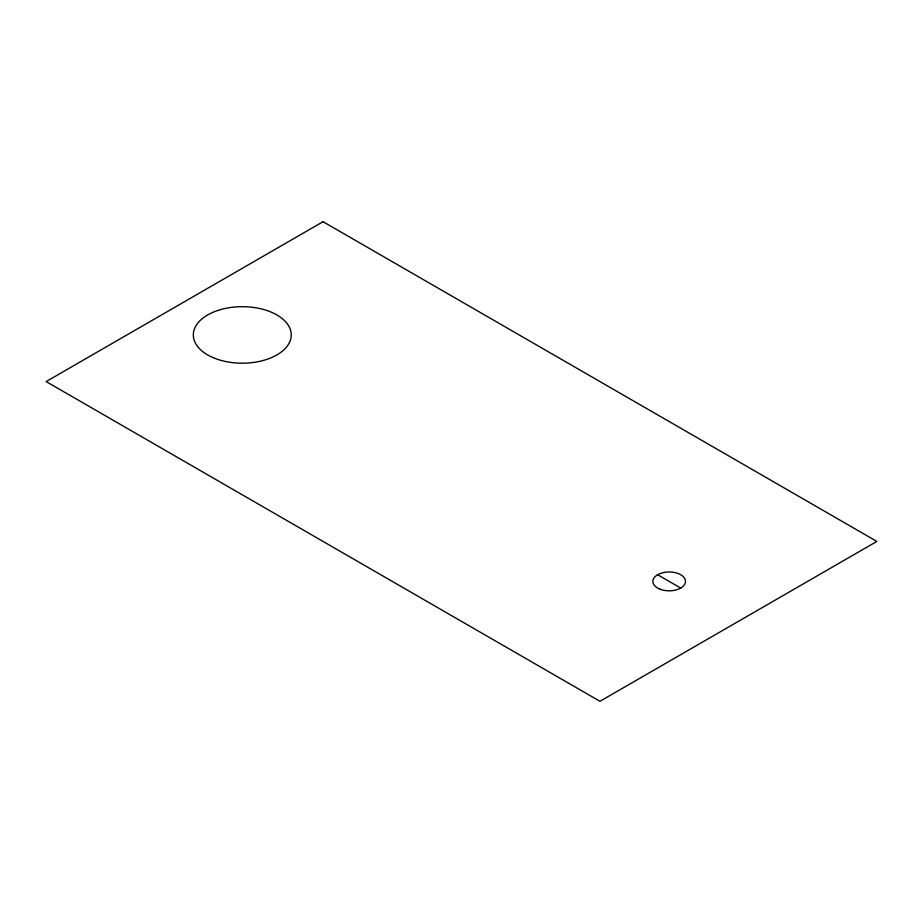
<?xml version="1.0" encoding="UTF-8"?>
<svg xmlns="http://www.w3.org/2000/svg" width="923" height="923" viewBox="0 0 923 923"><rect width="100%" height="100%" fill="white"/><g stroke="black" fill="none" stroke-linecap="round" stroke-linejoin="round"><path stroke-width="1.38" d="M657.638 574.741L680.712 588.066M323.05 221.705L46.15 381.568L599.95 701.295L876.85 541.432L323.05 221.705M214.851 358.343A48.954 28.255 0 0 0 291.114 336.953A48.954 28.255 0 0 0 220.897 309.517A48.954 28.255 0 0 0 214.851 358.343M660.257 589.289A16.314 9.415 0 0 0 685.466 581.917A16.314 9.415 0 0 0 661.803 572.998A16.314 9.415 0 0 0 660.257 589.289"/></g></svg>
